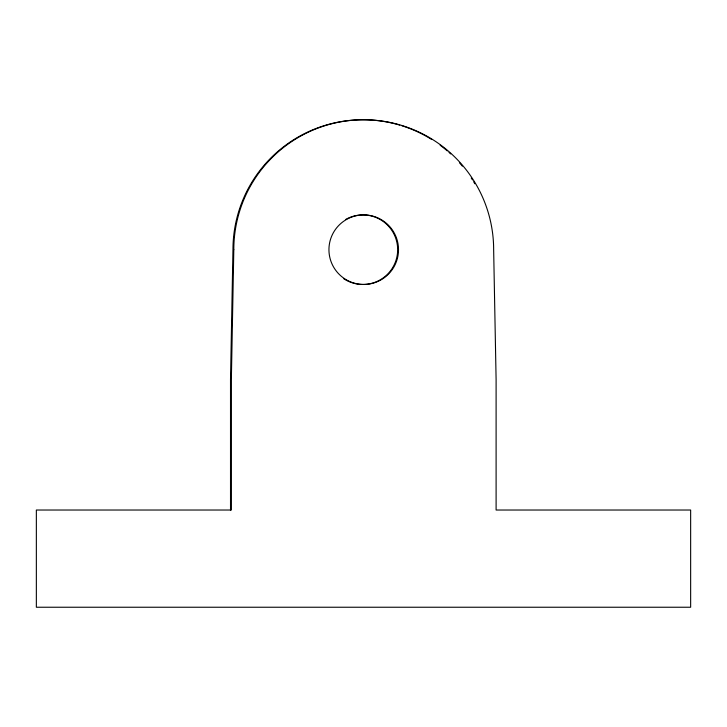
<?xml version="1.0" encoding="UTF-8"?>
<svg xmlns="http://www.w3.org/2000/svg" width="727" height="727" viewBox="0 0 727 727"><rect width="100%" height="100%" fill="white"/><g stroke="black" fill="none" stroke-linecap="round" stroke-linejoin="round"><path stroke-width="1.09" d="M230.514 510.027L230.514 379.612L232.967 249.688A129.924 129.924 0 0 1 399.768 125.108M345.498 219.563A34.778 34.778 0 0 1 390.017 227.915A34.778 34.778 0 0 1 388.536 273.179A34.778 34.778 0 0 1 343.58 278.614M401.931 125.762A129.924 129.924 0 0 1 431.711 139.484M440.162 145.236A129.924 129.924 0 0 1 447.296 150.916M449.013 152.406A129.924 129.924 0 0 1 450.695 153.924M459.419 162.721A129.924 129.924 0 0 1 462.399 166.156M471.25 178.006A129.924 129.924 0 0 1 472.486 179.905M473.686 181.823A129.924 129.924 0 0 1 474.84 183.758M233.803 249.688L231.35 379.612L231.35 510.027L36.35 510.027L36.35 607.236L690.65 607.236L690.65 510.027L496.105 510.027L496.105 379.612L493.651 249.688A129.924 129.924 0 0 0 363.727 119.764A129.924 129.924 0 0 0 233.803 249.688M346.334 279.804A34.778 34.778 0 0 0 398.505 249.688A34.778 34.778 0 0 0 346.334 219.563A34.778 34.778 0 0 0 346.334 279.804"/></g></svg>
